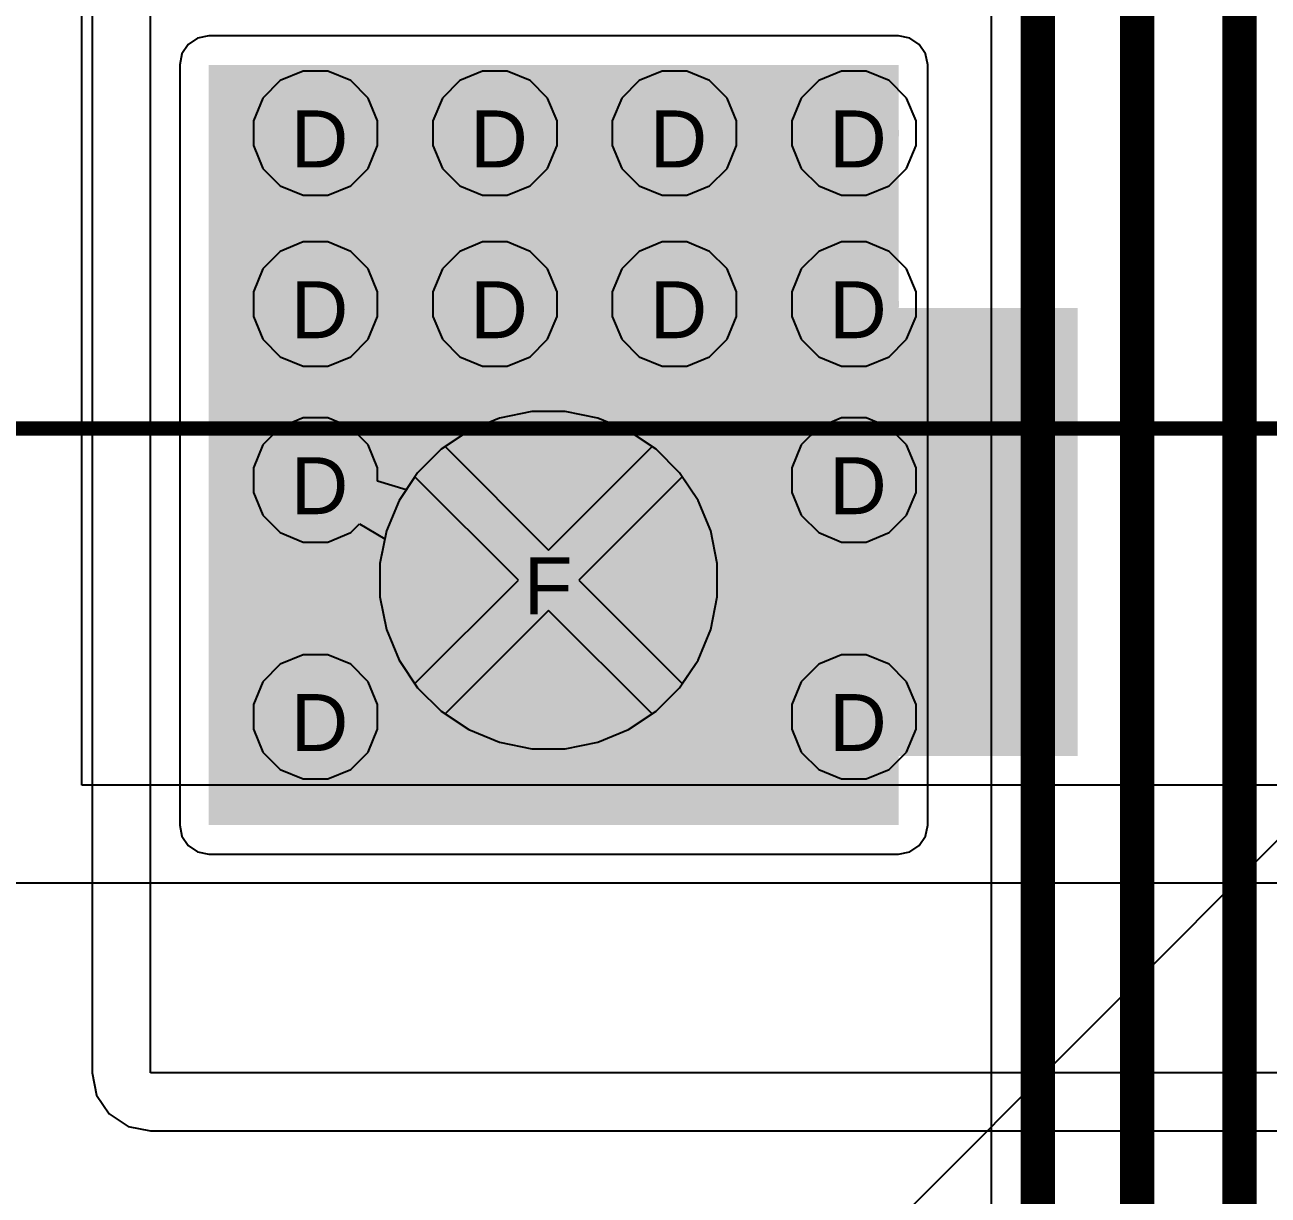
# Model space of a CAD drawing. Header units: inches. Extents: x 0 to 5401, y 0 to 5414.
# Drawn here: x 16.59 to 27.67, y 27.68 to 38.12 of the extents above; entities that cross this region are included whole.
import ezdxf

# ---------------------------------------------------------------- set-up
doc = ezdxf.new("R2010")
doc.units = ezdxf.units.IN
for name, color, linetype in [('Bottom Layer', 5, 'Continuous'), ('Bottom Solder', 6, 'Continuous'), ('Drill Drawing', 1, 'Continuous'), ('Layer 1', 16, 'Continuous'), ('Layer 2', 76, 'Continuous'), ('Multi-Layer', 9, 'Continuous'), ('Pad Holes', 156, 'Continuous'), ('Top Layer', 1, 'Continuous'), ('Top Overlay', 2, 'Continuous'), ('Top Solder', 216, 'Continuous'), ('Via Holes', 16, 'Continuous')]:
    doc.layers.add(name, color=color, linetype=linetype)
doc.styles.add('Arial', font='', dxfattribs={"height": 0.2})
doc.styles.get('Arial').set_extended_font_data('Arial')

# ---------------------------------------------------------------- blocks, each defined once
blk = doc.blocks.new('HF33F_024_ZS3_178')
at = {"layer": 'Bottom Layer'}
h = blk.add_hatch(color=5, dxfattribs=at)
edge = h.paths.add_edge_path()
edge.add_arc((1.3, -3.81), 1.25, 0, 360)
at = {"layer": 'Bottom Solder'}
h = blk.add_hatch(color=6, dxfattribs=at)
edge = h.paths.add_edge_path()
edge.add_arc((1.3, -3.81), 1.301, 0, 360)
at = {"layer": 'Layer 1'}
h = blk.add_hatch(color=16, dxfattribs=at)
edge = h.paths.add_edge_path()
edge.add_arc((1.3, -3.81), 1.25, 0, 360)
at = {"layer": 'Layer 2'}
h = blk.add_hatch(color=76, dxfattribs=at)
edge = h.paths.add_edge_path()
edge.add_arc((1.3, -3.81), 1.25, 0, 360)
at = {"layer": 'Multi-Layer'}
h = blk.add_hatch(color=9, dxfattribs=at)
edge = h.paths.add_edge_path()
edge.add_arc((1.3, -3.81), 1.25, 0, 360)
at = {"layer": 'Pad Holes'}
h = blk.add_hatch(color=7, dxfattribs=at)
edge = h.paths.add_edge_path()
edge.add_arc((1.3, -3.81), 0.7, 0, 360)
at = {"layer": 'Top Layer'}
h = blk.add_hatch(color=1, dxfattribs=at)
edge = h.paths.add_edge_path()
edge.add_arc((1.3, -3.81), 1.25, 0, 360)
at = {"layer": 'Top Solder'}
h = blk.add_hatch(color=216, dxfattribs=at)
edge = h.paths.add_edge_path()
edge.add_arc((1.3, -3.81), 1.301, 0, 360)
at = {"layer": 'Top Overlay'}
blk.add_lwpolyline([(9.7, -5.163, 0.127, 0.127, 0), (-10.897, -5.163, 0.127, 0.127, 0)], format="xyseb", dxfattribs=at)

msp = doc.modelspace()

# ---------------------------------------------------------------- hatches: boundary and pattern name
at = {"layer": 'Bottom Layer'}
msp.add_hatch(color=5, dxfattribs=at).paths.add_polyline_path([(18.225, 30.981), (24.377, 30.981), (24.377, 37.763), (18.225, 37.763)])
h = msp.add_hatch(color=5, dxfattribs=at)
edge = h.paths.add_edge_path()
edge.add_arc((19.177, 37.154), 0.3, 0, 360)
h = msp.add_hatch(color=5, dxfattribs=at)
edge = h.paths.add_edge_path()
edge.add_arc((20.777, 37.154), 0.3, 0, 360)
h = msp.add_hatch(color=5, dxfattribs=at)
edge = h.paths.add_edge_path()
edge.add_arc((22.377, 37.154), 0.3, 0, 360)
h = msp.add_hatch(color=5, dxfattribs=at)
edge = h.paths.add_edge_path()
edge.add_arc((23.978, 37.154), 0.3, 0, 360)
h = msp.add_hatch(color=5, dxfattribs=at)
edge = h.paths.add_edge_path()
edge.add_arc((19.177, 35.63), 0.3, 0, 360)
h = msp.add_hatch(color=5, dxfattribs=at)
edge = h.paths.add_edge_path()
edge.add_arc((20.777, 35.63), 0.3, 0, 360)
h = msp.add_hatch(color=5, dxfattribs=at)
edge = h.paths.add_edge_path()
edge.add_arc((22.377, 35.63), 0.3, 0, 360)
h = msp.add_hatch(color=5, dxfattribs=at)
edge = h.paths.add_edge_path()
edge.add_arc((23.978, 35.63), 0.3, 0, 360)
h = msp.add_hatch(color=5, dxfattribs=at)
edge = h.paths.add_edge_path()
edge.add_arc((19.177, 34.059), 0.3, 0, 360)
h = msp.add_hatch(color=5, dxfattribs=at)
edge = h.paths.add_edge_path()
edge.add_arc((23.978, 34.059), 0.3, 0, 360)
h = msp.add_hatch(color=5, dxfattribs=at)
edge = h.paths.add_edge_path()
edge.add_arc((19.177, 31.947), 0.3, 0, 360)
h = msp.add_hatch(color=5, dxfattribs=at)
edge = h.paths.add_edge_path()
edge.add_arc((23.978, 31.947), 0.3, 0, 360)
at = {"layer": 'Bottom Solder'}
h = msp.add_hatch(color=6, dxfattribs=at)
edge = h.paths.add_edge_path()
edge.add_arc((19.177, 37.154), 0.402, 0, 360)
h = msp.add_hatch(color=6, dxfattribs=at)
edge = h.paths.add_edge_path()
edge.add_arc((20.777, 37.154), 0.402, 0, 360)
h = msp.add_hatch(color=6, dxfattribs=at)
edge = h.paths.add_edge_path()
edge.add_arc((22.377, 37.154), 0.402, 0, 360)
h = msp.add_hatch(color=6, dxfattribs=at)
edge = h.paths.add_edge_path()
edge.add_arc((23.978, 37.154), 0.402, 0, 360)
h = msp.add_hatch(color=6, dxfattribs=at)
edge = h.paths.add_edge_path()
edge.add_arc((19.177, 35.63), 0.402, 0, 360)
h = msp.add_hatch(color=6, dxfattribs=at)
edge = h.paths.add_edge_path()
edge.add_arc((20.777, 35.63), 0.402, 0, 360)
h = msp.add_hatch(color=6, dxfattribs=at)
edge = h.paths.add_edge_path()
edge.add_arc((22.377, 35.63), 0.402, 0, 360)
h = msp.add_hatch(color=6, dxfattribs=at)
edge = h.paths.add_edge_path()
edge.add_arc((23.978, 35.63), 0.402, 0, 360)
h = msp.add_hatch(color=6, dxfattribs=at)
edge = h.paths.add_edge_path()
edge.add_arc((19.177, 34.059), 0.402, 0, 360)
h = msp.add_hatch(color=6, dxfattribs=at)
edge = h.paths.add_edge_path()
edge.add_arc((23.978, 34.059), 0.402, 0, 360)
h = msp.add_hatch(color=6, dxfattribs=at)
edge = h.paths.add_edge_path()
edge.add_arc((19.177, 31.947), 0.402, 0, 360)
h = msp.add_hatch(color=6, dxfattribs=at)
edge = h.paths.add_edge_path()
edge.add_arc((23.978, 31.947), 0.402, 0, 360)
at = {"layer": 'Layer 1'}
h = msp.add_hatch(color=16, dxfattribs=at)
edge = h.paths.add_edge_path()
edge.add_arc((19.177, 37.154), 0.3, 0, 360)
h = msp.add_hatch(color=16, dxfattribs=at)
edge = h.paths.add_edge_path()
edge.add_arc((20.777, 37.154), 0.3, 0, 360)
h = msp.add_hatch(color=16, dxfattribs=at)
edge = h.paths.add_edge_path()
edge.add_arc((22.377, 37.154), 0.3, 0, 360)
h = msp.add_hatch(color=16, dxfattribs=at)
edge = h.paths.add_edge_path()
edge.add_arc((23.978, 37.154), 0.3, 0, 360)
h = msp.add_hatch(color=16, dxfattribs=at)
edge = h.paths.add_edge_path()
edge.add_arc((19.177, 35.63), 0.3, 0, 360)
h = msp.add_hatch(color=16, dxfattribs=at)
edge = h.paths.add_edge_path()
edge.add_arc((20.777, 35.63), 0.3, 0, 360)
h = msp.add_hatch(color=16, dxfattribs=at)
edge = h.paths.add_edge_path()
edge.add_arc((22.377, 35.63), 0.3, 0, 360)
h = msp.add_hatch(color=16, dxfattribs=at)
edge = h.paths.add_edge_path()
edge.add_arc((23.978, 35.63), 0.3, 0, 360)
h = msp.add_hatch(color=16, dxfattribs=at)
edge = h.paths.add_edge_path()
edge.add_arc((19.177, 34.059), 0.3, 0, 360)
h = msp.add_hatch(color=16, dxfattribs=at)
edge = h.paths.add_edge_path()
edge.add_arc((23.978, 34.059), 0.3, 0, 360)
h = msp.add_hatch(color=16, dxfattribs=at)
edge = h.paths.add_edge_path()
edge.add_arc((19.177, 31.947), 0.3, 0, 360)
h = msp.add_hatch(color=16, dxfattribs=at)
edge = h.paths.add_edge_path()
edge.add_arc((23.978, 31.947), 0.3, 0, 360)
at = {"layer": 'Layer 2'}
h = msp.add_hatch(color=76, dxfattribs=at)
edge = h.paths.add_edge_path()
edge.add_arc((19.177, 37.154), 0.3, 0, 360)
h = msp.add_hatch(color=76, dxfattribs=at)
edge = h.paths.add_edge_path()
edge.add_arc((20.777, 37.154), 0.3, 0, 360)
h = msp.add_hatch(color=76, dxfattribs=at)
edge = h.paths.add_edge_path()
edge.add_arc((22.377, 37.154), 0.3, 0, 360)
h = msp.add_hatch(color=76, dxfattribs=at)
edge = h.paths.add_edge_path()
edge.add_arc((23.978, 37.154), 0.3, 0, 360)
msp.add_hatch(color=76, dxfattribs=at).paths.add_polyline_path([(18.677, 31.214), (23.176, 31.214), (23.176, 37.052), (18.677, 37.052)])
h = msp.add_hatch(color=76, dxfattribs=at)
edge = h.paths.add_edge_path()
edge.add_arc((19.177, 35.63), 0.3, 0, 360)
h = msp.add_hatch(color=76, dxfattribs=at)
edge = h.paths.add_edge_path()
edge.add_arc((20.777, 35.63), 0.3, 0, 360)
h = msp.add_hatch(color=76, dxfattribs=at)
edge = h.paths.add_edge_path()
edge.add_arc((22.377, 35.63), 0.3, 0, 360)
h = msp.add_hatch(color=76, dxfattribs=at)
edge = h.paths.add_edge_path()
edge.add_arc((23.978, 35.63), 0.3, 0, 360)
h = msp.add_hatch(color=76, dxfattribs=at)
edge = h.paths.add_edge_path()
edge.add_arc((19.177, 34.059), 0.3, 0, 360)
h = msp.add_hatch(color=76, dxfattribs=at)
edge = h.paths.add_edge_path()
edge.add_arc((23.978, 34.059), 0.3, 0, 360)
h = msp.add_hatch(color=76, dxfattribs=at)
edge = h.paths.add_edge_path()
edge.add_arc((19.177, 31.947), 0.3, 0, 360)
h = msp.add_hatch(color=76, dxfattribs=at)
edge = h.paths.add_edge_path()
edge.add_arc((23.978, 31.947), 0.3, 0, 360)
at = {"layer": 'Top Layer'}
h = msp.add_hatch(color=1, dxfattribs=at)
edge = h.paths.add_edge_path()
edge.add_arc((19.177, 37.154), 0.3, 0, 360)
h = msp.add_hatch(color=1, dxfattribs=at)
edge = h.paths.add_edge_path()
edge.add_arc((20.777, 37.154), 0.3, 0, 360)
h = msp.add_hatch(color=1, dxfattribs=at)
edge = h.paths.add_edge_path()
edge.add_arc((22.377, 37.154), 0.3, 0, 360)
h = msp.add_hatch(color=1, dxfattribs=at)
edge = h.paths.add_edge_path()
edge.add_arc((23.978, 37.154), 0.3, 0, 360)
h = msp.add_hatch(color=1, dxfattribs=at)
edge = h.paths.add_edge_path()
edge.add_arc((19.177, 35.63), 0.3, 0, 360)
h = msp.add_hatch(color=1, dxfattribs=at)
edge = h.paths.add_edge_path()
edge.add_arc((20.777, 35.63), 0.3, 0, 360)
h = msp.add_hatch(color=1, dxfattribs=at)
edge = h.paths.add_edge_path()
edge.add_arc((22.377, 35.63), 0.3, 0, 360)
h = msp.add_hatch(color=1, dxfattribs=at)
edge = h.paths.add_edge_path()
edge.add_arc((23.978, 35.63), 0.3, 0, 360)
msp.add_hatch(color=1, dxfattribs=at).paths.add_polyline_path([(18.364, 31.598), (25.974, 31.598), (25.974, 35.593), (18.364, 35.593)])
h = msp.add_hatch(color=1, dxfattribs=at)
edge = h.paths.add_edge_path()
edge.add_arc((19.177, 34.059), 0.3, 0, 360)
h = msp.add_hatch(color=1, dxfattribs=at)
edge = h.paths.add_edge_path()
edge.add_arc((23.978, 34.059), 0.3, 0, 360)
h = msp.add_hatch(color=1, dxfattribs=at)
edge = h.paths.add_edge_path()
edge.add_arc((19.177, 31.947), 0.3, 0, 360)
h = msp.add_hatch(color=1, dxfattribs=at)
edge = h.paths.add_edge_path()
edge.add_arc((23.978, 31.947), 0.3, 0, 360)
at = {"layer": 'Top Solder'}
h = msp.add_hatch(color=216, dxfattribs=at)
edge = h.paths.add_edge_path()
edge.add_arc((19.177, 37.154), 0.402, 0, 360)
h = msp.add_hatch(color=216, dxfattribs=at)
edge = h.paths.add_edge_path()
edge.add_arc((20.777, 37.154), 0.402, 0, 360)
h = msp.add_hatch(color=216, dxfattribs=at)
edge = h.paths.add_edge_path()
edge.add_arc((22.377, 37.154), 0.402, 0, 360)
h = msp.add_hatch(color=216, dxfattribs=at)
edge = h.paths.add_edge_path()
edge.add_arc((23.978, 37.154), 0.402, 0, 360)
h = msp.add_hatch(color=216, dxfattribs=at)
edge = h.paths.add_edge_path()
edge.add_arc((19.177, 35.63), 0.402, 0, 360)
h = msp.add_hatch(color=216, dxfattribs=at)
edge = h.paths.add_edge_path()
edge.add_arc((20.777, 35.63), 0.402, 0, 360)
h = msp.add_hatch(color=216, dxfattribs=at)
edge = h.paths.add_edge_path()
edge.add_arc((22.377, 35.63), 0.402, 0, 360)
h = msp.add_hatch(color=216, dxfattribs=at)
edge = h.paths.add_edge_path()
edge.add_arc((23.978, 35.63), 0.402, 0, 360)
h = msp.add_hatch(color=216, dxfattribs=at)
edge = h.paths.add_edge_path()
edge.add_arc((19.177, 34.059), 0.402, 0, 360)
h = msp.add_hatch(color=216, dxfattribs=at)
edge = h.paths.add_edge_path()
edge.add_arc((23.978, 34.059), 0.402, 0, 360)
h = msp.add_hatch(color=216, dxfattribs=at)
edge = h.paths.add_edge_path()
edge.add_arc((19.177, 31.947), 0.402, 0, 360)
h = msp.add_hatch(color=216, dxfattribs=at)
edge = h.paths.add_edge_path()
edge.add_arc((23.978, 31.947), 0.402, 0, 360)
at = {"layer": 'Via Holes'}
h = msp.add_hatch(color=7, dxfattribs=at)
edge = h.paths.add_edge_path()
edge.add_arc((19.177, 37.154), 0.15, 0, 360)
h = msp.add_hatch(color=7, dxfattribs=at)
edge = h.paths.add_edge_path()
edge.add_arc((20.777, 37.154), 0.15, 0, 360)
h = msp.add_hatch(color=7, dxfattribs=at)
edge = h.paths.add_edge_path()
edge.add_arc((22.377, 37.154), 0.15, 0, 360)
h = msp.add_hatch(color=7, dxfattribs=at)
edge = h.paths.add_edge_path()
edge.add_arc((23.978, 37.154), 0.15, 0, 360)
h = msp.add_hatch(color=7, dxfattribs=at)
edge = h.paths.add_edge_path()
edge.add_arc((19.177, 35.63), 0.15, 0, 360)
h = msp.add_hatch(color=7, dxfattribs=at)
edge = h.paths.add_edge_path()
edge.add_arc((20.777, 35.63), 0.15, 0, 360)
h = msp.add_hatch(color=7, dxfattribs=at)
edge = h.paths.add_edge_path()
edge.add_arc((22.377, 35.63), 0.15, 0, 360)
h = msp.add_hatch(color=7, dxfattribs=at)
edge = h.paths.add_edge_path()
edge.add_arc((23.978, 35.63), 0.15, 0, 360)
h = msp.add_hatch(color=7, dxfattribs=at)
edge = h.paths.add_edge_path()
edge.add_arc((19.177, 34.059), 0.15, 0, 360)
h = msp.add_hatch(color=7, dxfattribs=at)
edge = h.paths.add_edge_path()
edge.add_arc((23.978, 34.059), 0.15, 0, 360)
h = msp.add_hatch(color=7, dxfattribs=at)
edge = h.paths.add_edge_path()
edge.add_arc((19.177, 31.947), 0.15, 0, 360)
h = msp.add_hatch(color=7, dxfattribs=at)
edge = h.paths.add_edge_path()
edge.add_arc((23.978, 31.947), 0.15, 0, 360)

# ---------------------------------------------------------------- linework, layer by layer
at = {"layer": 'Bottom Layer'}
for p, q in [((25.203, 79.624), (25.203, 23.56)), ((18.042, 37.946), (17.986, 37.862)), ((18.126, 38.002), (18.042, 37.946)), ((18.225, 38.022), (18.126, 38.002)), ((24.377, 38.022), (18.225, 38.022)), ((24.476, 38.002), (24.377, 38.022)), ((24.56, 37.946), (24.476, 38.002)), ((24.616, 37.862), (24.56, 37.946)), ((17.986, 37.862), (17.966, 37.763)), ((24.636, 37.763), (24.616, 37.862)), ((17.966, 37.763), (17.966, 30.981)), ((24.636, 30.981), (24.636, 37.763)), ((17.966, 30.981), (17.986, 30.882)), ((24.616, 30.882), (24.636, 30.981)), ((17.986, 30.882), (18.042, 30.798)), ((24.56, 30.798), (24.616, 30.882)), ((18.042, 30.798), (18.126, 30.742)), ((18.126, 30.742), (18.225, 30.722)), ((18.225, 30.722), (24.377, 30.722)), ((24.377, 30.722), (24.476, 30.742)), ((24.476, 30.742), (24.56, 30.798))]:
    msp.add_line(p, q, dxfattribs=at)
for points in [[(25.618, 23.389, 0.305, 0.305, 0), (25.618, 79.624, 0.305, 0.305, 0)], [(26.504, 23.363, 0.305, 0.305, 0), (26.504, 79.262, 0.305, 0.305, 0)], [(27.416, 24.876, 0.305, 0.305, 0), (27.416, 78.966, 0.305, 0.305, 0)]]:
    msp.add_lwpolyline(points, format="xyseb", dxfattribs=at)
at = {"layer": 'Layer 1'}
for p, q in [((19.067, 37.708), (18.863, 37.623)), ((19.287, 37.708), (19.067, 37.708)), ((19.491, 37.623), (19.287, 37.708)), ((20.667, 37.708), (20.463, 37.623)), ((20.887, 37.708), (20.667, 37.708)), ((21.091, 37.623), (20.887, 37.708)), ((22.267, 37.708), (22.064, 37.623)), ((22.488, 37.708), (22.267, 37.708)), ((22.691, 37.623), (22.488, 37.708)), ((23.867, 37.708), (23.664, 37.623)), ((24.088, 37.708), (23.867, 37.708)), ((24.291, 37.623), (24.088, 37.708)), ((18.863, 37.623), (18.707, 37.467)), ((19.647, 37.467), (19.491, 37.623)), ((20.463, 37.623), (20.308, 37.467)), ((21.247, 37.467), (21.091, 37.623)), ((22.064, 37.623), (21.908, 37.467)), ((22.847, 37.467), (22.691, 37.623)), ((23.664, 37.623), (23.508, 37.467)), ((24.447, 37.467), (24.291, 37.623)), ((18.707, 37.467), (18.623, 37.264)), ((19.731, 37.264), (19.647, 37.467)), ((20.308, 37.467), (20.223, 37.264)), ((21.331, 37.264), (21.247, 37.467)), ((21.908, 37.467), (21.823, 37.264)), ((22.931, 37.264), (22.847, 37.467)), ((23.508, 37.467), (23.424, 37.264)), ((24.532, 37.264), (24.447, 37.467)), ((18.623, 37.264), (18.623, 37.043)), ((19.731, 37.043), (19.731, 37.264)), ((20.223, 37.264), (20.223, 37.043)), ((21.331, 37.043), (21.331, 37.264)), ((21.823, 37.264), (21.823, 37.043)), ((22.931, 37.043), (22.931, 37.264)), ((23.424, 37.264), (23.424, 37.043)), ((24.532, 37.043), (24.532, 37.264)), ((18.623, 37.043), (18.707, 36.84)), ((19.647, 36.84), (19.731, 37.043)), ((20.223, 37.043), (20.308, 36.84)), ((21.247, 36.84), (21.331, 37.043)), ((21.823, 37.043), (21.908, 36.84)), ((22.847, 36.84), (22.931, 37.043)), ((23.424, 37.043), (23.508, 36.84)), ((24.447, 36.84), (24.532, 37.043)), ((18.707, 36.84), (18.863, 36.684)), ((19.491, 36.684), (19.647, 36.84)), ((20.308, 36.84), (20.463, 36.684)), ((21.091, 36.684), (21.247, 36.84)), ((21.908, 36.84), (22.064, 36.684)), ((22.691, 36.684), (22.847, 36.84)), ((23.508, 36.84), (23.664, 36.684)), ((24.291, 36.684), (24.447, 36.84)), ((18.863, 36.684), (19.067, 36.6)), ((19.067, 36.6), (19.287, 36.6)), ((19.287, 36.6), (19.491, 36.684)), ((20.463, 36.684), (20.667, 36.6)), ((20.667, 36.6), (20.887, 36.6)), ((20.887, 36.6), (21.091, 36.684)), ((22.064, 36.684), (22.267, 36.6)), ((22.267, 36.6), (22.488, 36.6)), ((22.488, 36.6), (22.691, 36.684)), ((23.664, 36.684), (23.867, 36.6)), ((23.867, 36.6), (24.088, 36.6)), ((24.088, 36.6), (24.291, 36.684)), ((19.067, 36.184), (18.863, 36.099)), ((19.287, 36.184), (19.067, 36.184)), ((19.491, 36.099), (19.287, 36.184)), ((20.667, 36.184), (20.463, 36.099)), ((20.887, 36.184), (20.667, 36.184)), ((21.091, 36.099), (20.887, 36.184)), ((22.267, 36.184), (22.064, 36.099)), ((22.488, 36.184), (22.267, 36.184)), ((22.691, 36.099), (22.488, 36.184)), ((23.867, 36.184), (23.664, 36.099)), ((24.088, 36.184), (23.867, 36.184)), ((24.291, 36.099), (24.088, 36.184)), ((18.863, 36.099), (18.707, 35.943)), ((19.647, 35.943), (19.491, 36.099)), ((20.463, 36.099), (20.308, 35.943)), ((21.247, 35.943), (21.091, 36.099)), ((22.064, 36.099), (21.908, 35.943)), ((22.847, 35.943), (22.691, 36.099)), ((23.664, 36.099), (23.508, 35.943)), ((24.447, 35.943), (24.291, 36.099)), ((18.707, 35.943), (18.623, 35.74)), ((19.731, 35.74), (19.647, 35.943)), ((20.308, 35.943), (20.223, 35.74)), ((21.331, 35.74), (21.247, 35.943)), ((21.908, 35.943), (21.823, 35.74)), ((22.931, 35.74), (22.847, 35.943)), ((23.508, 35.943), (23.424, 35.74)), ((24.532, 35.74), (24.447, 35.943)), ((18.623, 35.74), (18.623, 35.519)), ((19.731, 35.519), (19.731, 35.74)), ((20.223, 35.74), (20.223, 35.519)), ((21.331, 35.519), (21.331, 35.74)), ((21.823, 35.74), (21.823, 35.519)), ((22.931, 35.519), (22.931, 35.74)), ((23.424, 35.74), (23.424, 35.519)), ((24.532, 35.519), (24.532, 35.74)), ((18.623, 35.519), (18.707, 35.316)), ((19.647, 35.316), (19.731, 35.519)), ((20.223, 35.519), (20.308, 35.316)), ((21.247, 35.316), (21.331, 35.519)), ((21.823, 35.519), (21.908, 35.316)), ((22.847, 35.316), (22.931, 35.519)), ((23.424, 35.519), (23.508, 35.316)), ((24.447, 35.316), (24.532, 35.519)), ((18.707, 35.316), (18.863, 35.16)), ((19.491, 35.16), (19.647, 35.316)), ((20.308, 35.316), (20.463, 35.16)), ((21.091, 35.16), (21.247, 35.316)), ((21.908, 35.316), (22.064, 35.16)), ((22.691, 35.16), (22.847, 35.316)), ((23.508, 35.316), (23.664, 35.16)), ((24.291, 35.16), (24.447, 35.316)), ((18.863, 35.16), (19.067, 35.076)), ((19.287, 35.076), (19.491, 35.16)), ((20.463, 35.16), (20.667, 35.076)), ((20.887, 35.076), (21.091, 35.16)), ((22.064, 35.16), (22.267, 35.076)), ((22.488, 35.076), (22.691, 35.16)), ((23.664, 35.16), (23.867, 35.076)), ((24.088, 35.076), (24.291, 35.16)), ((19.067, 35.076), (19.287, 35.076)), ((20.667, 35.076), (20.887, 35.076)), ((22.267, 35.076), (22.488, 35.076)), ((23.867, 35.076), (24.088, 35.076)), ((19.067, 34.613), (18.863, 34.529)), ((19.287, 34.613), (19.067, 34.613)), ((19.491, 34.529), (19.287, 34.613)), ((20.817, 34.612), (20.543, 34.499)), ((21.107, 34.67), (20.817, 34.612)), ((21.403, 34.67), (21.107, 34.67)), ((21.694, 34.612), (21.403, 34.67)), ((21.968, 34.499), (21.694, 34.612)), ((23.867, 34.613), (23.664, 34.529)), ((24.088, 34.613), (23.867, 34.613)), ((24.291, 34.529), (24.088, 34.613)), ((18.863, 34.529), (18.707, 34.373)), ((19.647, 34.373), (19.491, 34.529)), ((20.543, 34.499), (20.296, 34.334)), ((22.214, 34.334), (21.968, 34.499)), ((23.664, 34.529), (23.508, 34.373)), ((24.447, 34.373), (24.291, 34.529)), ((18.707, 34.373), (18.623, 34.169)), ((19.731, 34.169), (19.647, 34.373)), ((23.508, 34.373), (23.424, 34.169)), ((24.532, 34.169), (24.447, 34.373)), ((20.296, 34.334), (20.087, 34.125)), ((22.423, 34.125), (22.214, 34.334)), ((18.623, 34.169), (18.623, 33.949)), ((19.731, 34.049), (19.731, 34.169)), ((23.424, 34.169), (23.424, 33.949)), ((24.532, 33.949), (24.532, 34.169)), ((19.985, 33.972), (19.731, 34.049)), ((20.087, 34.125), (19.985, 33.972)), ((22.588, 33.878), (22.423, 34.125)), ((18.623, 33.949), (18.707, 33.745)), ((23.424, 33.949), (23.508, 33.745)), ((24.447, 33.745), (24.532, 33.949)), ((22.701, 33.605), (22.588, 33.878)), ((18.707, 33.745), (18.863, 33.59)), ((23.508, 33.745), (23.664, 33.59)), ((24.291, 33.59), (24.447, 33.745)), ((19.491, 33.59), (19.569, 33.668)), ((19.569, 33.668), (19.795, 33.535)), ((22.759, 33.314), (22.701, 33.605)), ((18.863, 33.59), (19.067, 33.505)), ((19.067, 33.505), (19.287, 33.505)), ((19.287, 33.505), (19.491, 33.59)), ((19.795, 33.535), (19.751, 33.314)), ((23.664, 33.59), (23.867, 33.505)), ((23.867, 33.505), (24.088, 33.505)), ((24.088, 33.505), (24.291, 33.59)), ((19.751, 33.314), (19.751, 33.018)), ((22.759, 33.018), (22.759, 33.314)), ((19.751, 33.018), (19.809, 32.727)), ((22.701, 32.727), (22.759, 33.018)), ((19.809, 32.727), (19.922, 32.453)), ((22.588, 32.453), (22.701, 32.727)), ((19.067, 32.501), (18.863, 32.416)), ((19.287, 32.501), (19.067, 32.501)), ((19.491, 32.416), (19.287, 32.501)), ((23.867, 32.501), (23.664, 32.416)), ((24.088, 32.501), (23.867, 32.501)), ((24.291, 32.416), (24.088, 32.501)), ((18.863, 32.416), (18.707, 32.26)), ((19.647, 32.26), (19.491, 32.416)), ((19.922, 32.453), (20.087, 32.207)), ((22.423, 32.207), (22.588, 32.453)), ((23.664, 32.416), (23.508, 32.26)), ((24.447, 32.26), (24.291, 32.416)), ((18.707, 32.26), (18.623, 32.057)), ((19.731, 32.057), (19.647, 32.26)), ((20.087, 32.207), (20.296, 31.998)), ((22.214, 31.998), (22.423, 32.207)), ((23.508, 32.26), (23.424, 32.057)), ((24.532, 32.057), (24.447, 32.26)), ((18.623, 32.057), (18.623, 31.836)), ((19.731, 31.836), (19.731, 32.057)), ((23.424, 32.057), (23.424, 31.836)), ((24.532, 31.836), (24.532, 32.057)), ((20.296, 31.998), (20.543, 31.833)), ((21.968, 31.833), (22.214, 31.998)), ((18.623, 31.836), (18.707, 31.633)), ((19.647, 31.633), (19.731, 31.836)), ((20.543, 31.833), (20.817, 31.72)), ((21.694, 31.72), (21.968, 31.833)), ((23.424, 31.836), (23.508, 31.633)), ((24.447, 31.633), (24.532, 31.836)), ((20.817, 31.72), (21.107, 31.662)), ((21.403, 31.662), (21.694, 31.72)), ((18.707, 31.633), (18.863, 31.477)), ((19.491, 31.477), (19.647, 31.633)), ((21.107, 31.662), (21.403, 31.662)), ((23.508, 31.633), (23.664, 31.477)), ((24.291, 31.477), (24.447, 31.633)), ((18.863, 31.477), (19.067, 31.393)), ((19.067, 31.393), (19.287, 31.393)), ((19.287, 31.393), (19.491, 31.477)), ((23.664, 31.477), (23.867, 31.393)), ((23.867, 31.393), (24.088, 31.393)), ((24.088, 31.393), (24.291, 31.477))]:
    msp.add_line(p, q, dxfattribs=at)
at = {"layer": 'Layer 2'}
for p, q in [((17.186, 49.454), (17.186, 28.772)), ((17.704, 28.772), (17.704, 49.454)), ((20.817, 34.612), (20.543, 34.499)), ((21.107, 34.67), (20.817, 34.612)), ((21.403, 34.67), (21.107, 34.67)), ((21.694, 34.612), (21.403, 34.67)), ((21.968, 34.499), (21.694, 34.612)), ((20.543, 34.499), (20.332, 34.358)), ((22.178, 34.358), (21.968, 34.499)), ((20.332, 34.358), (21.255, 33.435)), ((21.255, 33.435), (22.178, 34.358)), ((20.063, 34.089), (19.922, 33.878)), ((20.986, 33.166), (20.063, 34.089)), ((22.447, 34.089), (21.525, 33.166)), ((22.588, 33.878), (22.447, 34.089)), ((19.922, 33.878), (19.809, 33.605)), ((22.701, 33.605), (22.588, 33.878)), ((19.809, 33.605), (19.751, 33.314)), ((22.759, 33.314), (22.701, 33.605)), ((19.751, 33.314), (19.751, 33.018)), ((22.759, 33.018), (22.759, 33.314)), ((20.063, 32.243), (20.986, 33.166)), ((21.525, 33.166), (22.447, 32.243)), ((19.751, 33.018), (19.809, 32.727)), ((22.701, 32.727), (22.759, 33.018)), ((21.255, 32.896), (20.332, 31.974)), ((22.178, 31.974), (21.255, 32.896)), ((19.809, 32.727), (19.922, 32.453)), ((22.588, 32.453), (22.701, 32.727)), ((19.922, 32.453), (20.063, 32.243)), ((22.447, 32.243), (22.588, 32.453)), ((20.332, 31.974), (20.543, 31.833)), ((21.968, 31.833), (22.178, 31.974)), ((20.543, 31.833), (20.817, 31.72)), ((21.694, 31.72), (21.968, 31.833)), ((20.817, 31.72), (21.107, 31.662)), ((21.403, 31.662), (21.694, 31.72)), ((21.107, 31.662), (21.403, 31.662)), ((17.186, 28.772), (17.225, 28.573)), ((32.911, 28.772), (17.704, 28.772)), ((17.225, 28.573), (17.338, 28.405)), ((17.338, 28.405), (17.506, 28.293)), ((17.506, 28.293), (17.704, 28.254)), ((17.704, 28.254), (32.911, 28.254))]:
    msp.add_line(p, q, dxfattribs=at)
at = {"layer": 'Top Layer'}
for p, q in [((17.094, 31.337), (17.094, 68.727)), ((20.817, 34.612), (20.543, 34.499)), ((21.107, 34.67), (20.817, 34.612)), ((21.403, 34.67), (21.107, 34.67)), ((21.694, 34.612), (21.403, 34.67)), ((21.968, 34.499), (21.694, 34.612)), ((20.543, 34.499), (20.332, 34.358)), ((22.178, 34.358), (21.968, 34.499)), ((20.332, 34.358), (21.255, 33.435)), ((21.255, 33.435), (22.178, 34.358)), ((20.063, 34.089), (19.922, 33.878)), ((20.986, 33.166), (20.063, 34.089)), ((22.447, 34.089), (21.525, 33.166)), ((22.588, 33.878), (22.447, 34.089)), ((19.922, 33.878), (19.809, 33.605)), ((22.701, 33.605), (22.588, 33.878)), ((19.809, 33.605), (19.751, 33.314)), ((22.759, 33.314), (22.701, 33.605)), ((19.751, 33.314), (19.751, 33.018)), ((22.759, 33.018), (22.759, 33.314)), ((20.063, 32.243), (20.986, 33.166)), ((21.525, 33.166), (22.447, 32.243)), ((19.751, 33.018), (19.809, 32.727)), ((22.701, 32.727), (22.759, 33.018)), ((21.255, 32.896), (20.332, 31.974)), ((22.178, 31.974), (21.255, 32.896)), ((19.809, 32.727), (19.922, 32.453)), ((22.588, 32.453), (22.701, 32.727)), ((19.922, 32.453), (20.063, 32.243)), ((22.447, 32.243), (22.588, 32.453)), ((20.332, 31.974), (20.543, 31.833)), ((21.968, 31.833), (22.178, 31.974)), ((20.543, 31.833), (20.817, 31.72)), ((21.694, 31.72), (21.968, 31.833)), ((20.817, 31.72), (21.107, 31.662)), ((21.403, 31.662), (21.694, 31.72)), ((21.107, 31.662), (21.403, 31.662)), ((35.154, 31.337), (17.094, 31.337)), ((8.328, 30.467), (33.728, 30.467))]:
    msp.add_line(p, q, dxfattribs=at)
at = {"layer": 'Top Solder'}
msp.add_line((3.115, 6.162), (5401.268, 5414.317), dxfattribs=at)

# ---------------------------------------------------------------- block references
at = {"rotation": 180}
msp.add_blockref('HF33F_024_ZS3_178', (22.555, 29.356), dxfattribs=at)

# ---------------------------------------------------------------- texts
at = {"layer": 'Drill Drawing', "style": 'Arial'}
for s, p in [('D', (18.957, 36.849)), ('D', (20.557, 36.849)), ('D', (22.157, 36.849)), ('D', (23.758, 36.849)), ('D', (18.957, 35.325)), ('D', (20.557, 35.325)), ('D', (22.157, 35.325)), ('D', (23.758, 35.325)), ('D', (18.957, 33.755)), ('D', (23.758, 33.755)), ('F', (21.035, 32.861)), ('D', (18.957, 31.642)), ('D', (23.758, 31.642))]:
    msp.add_text(s, height=0.508, dxfattribs=at).set_placement(p)

doc.saveas('drawing.dxf')
